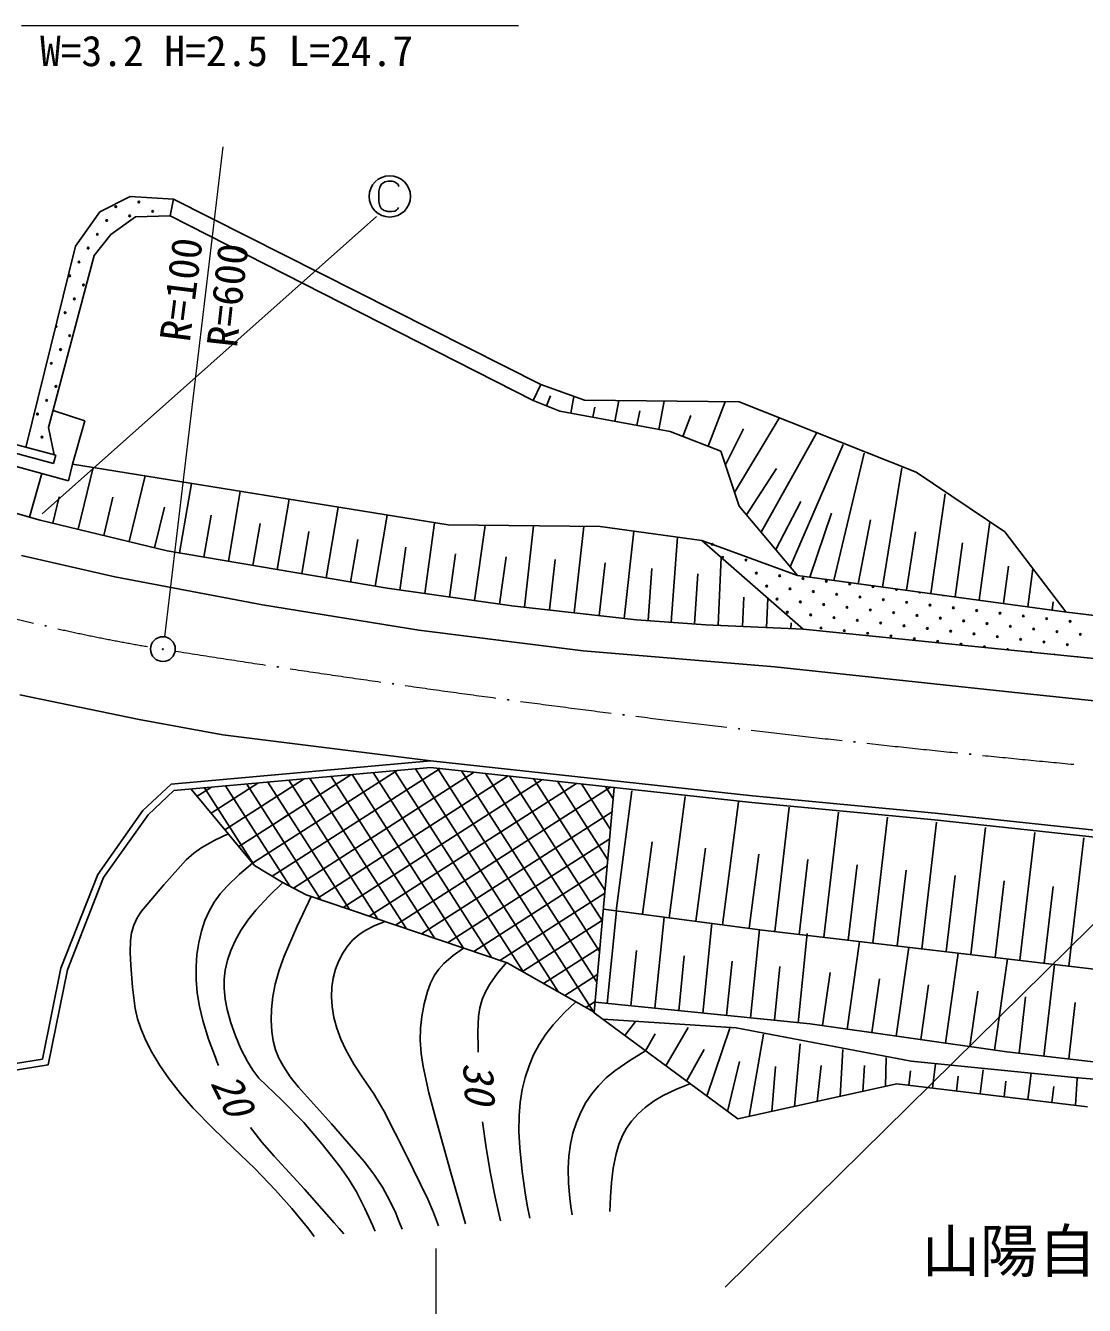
# Model space of a CAD drawing. Units: millimetres, scale not verified. Extents: x 40000 to 680000, y 20000 to 380000.
# Drawn here: x 159625 to 223346, y 244183 to 321177 of the extents above; entities that cross this region are included whole.
import ezdxf
from ezdxf.enums import TextEntityAlignment as Align

# ---------------------------------------------------------------- set-up
doc = ezdxf.new("R2010")
doc.units = ezdxf.units.MM
doc.header["$LTSCALE"] = 1000
doc.linetypes.add('CHAIN', pattern=[18.5, 12, -1.5, 3.5, -1.5])
for name, color, linetype, lineweight in [('M-BGD', 7, 'Continuous', 25), ('M-BMK', 2, 'CHAIN', 13), ('M-BMK-HTXT', 7, 'Continuous', 13), ('M-BMK-SRVR', 3, 'Continuous', 25), ('M-STR-STR1', 1, 'Continuous', 25)]:
    doc.layers.add(name, color=color, linetype=linetype, lineweight=lineweight)
doc.styles.add('ＭＳ ゴシック', font='')
doc.styles.get('ＭＳ ゴシック').set_extended_font_data('MS Gothic')

msp = doc.modelspace()

# ---------------------------------------------------------------- linework, layer by layer
at = {"layer": 'M-BGD'}
for p, q in [((180935, 311458), (180885, 311208)), ((180885, 311208), (180885, 310595)), ((181054, 311633), (180935, 311458)), ((181254, 311770), (181054, 311633)), ((181448, 311808), (181254, 311770)), ((181691, 311808), (181448, 311808)), ((181835, 311770), (181691, 311808)), ((181954, 311702), (181835, 311770)), ((182041, 311614), (181954, 311702)), ((182091, 311495), (182041, 311614)), ((164102, 309981), (165926, 310894)), ((165926, 310894), (168532, 310742)), ((168329, 309728), (168532, 310742)), ((168532, 310742), (168329, 309728)), ((168532, 310742), (190632, 299590)), ((180885, 310595), (180935, 310333)), ((180935, 310333), (181029, 310177)), ((160627, 291799), (180740, 309692)), ((162632, 307903), (164102, 309981)), ((166231, 309677), (164761, 308613)), ((168329, 309728), (166231, 309677)), ((190176, 298627), (168329, 309728)), ((181029, 310177), (181210, 310045)), ((181210, 310045), (181435, 309995)), ((181435, 309995), (181673, 309995)), ((181673, 309995), (181854, 310014)), ((181854, 310014), (181948, 310070)), ((181948, 310070), (182035, 310152)), ((182035, 310152), (182073, 310239)), ((164761, 308613), (163747, 307345)), ((159645, 295803), (162632, 307903)), ((163747, 307345), (161010, 297005)), ((190632, 299590), (190176, 298627)), ((190632, 299590), (193266, 298635)), ((190973, 298306), (191218, 298913)), ((192433, 297861), (192621, 298869)), ((161277, 298015), (163194, 297390)), ((191770, 297984), (190176, 298627)), ((198407, 296748), (191770, 297984)), ((193266, 298635), (202571, 298537)), ((193761, 297613), (193874, 298222)), ((195088, 297366), (195321, 298613)), ((196416, 297119), (196581, 298007)), ((197743, 296872), (198062, 298585)), ((200701, 295869), (201726, 298546)), ((202571, 298537), (213211, 294308)), ((163194, 297390), (162447, 294793)), ((199171, 296455), (199656, 297721)), ((202295, 293088), (204979, 297561)), ((161309, 294841), (154325, 296703)), ((154454, 297187), (161438, 295325)), ((161010, 297005), (161341, 295351)), ((201465, 295577), (198407, 296748)), ((201742, 294747), (202832, 296911)), ((203889, 290696), (207224, 296650)), ((152697, 296413), (162212, 293788)), ((205646, 288614), (208818, 295967)), ((161438, 295325), (161309, 294841)), ((202571, 292258), (201465, 295577)), ((208273, 287796), (210087, 295446)), ((159860, 291613), (160601, 294233)), ((162212, 293788), (162447, 294793)), ((162447, 294793), (185057, 291133)), ((162796, 290876), (163695, 294591)), ((203011, 291737), (204816, 294535)), ((211189, 287400), (212365, 294568)), ((213211, 294308), (218547, 290729)), ((165858, 290136), (166814, 294086)), ((168890, 289454), (169603, 293634)), ((160499, 291432), (155380, 292880)), ((161265, 291247), (161646, 292823)), ((164327, 290506), (164884, 292805)), ((171832, 288953), (172548, 293157)), ((174773, 288452), (175494, 292681)), ((214105, 287003), (214968, 293006)), ((167389, 289765), (167980, 292206)), ((177714, 287950), (178439, 292204)), ((206085, 288093), (202571, 292258)), ((204768, 289655), (206281, 292551)), ((206814, 287994), (208135, 291835)), ((168155, 289580), (160499, 291432)), ((170361, 289204), (170790, 291719)), ((173302, 288702), (173733, 291232)), ((180655, 287449), (181385, 291727)), ((183642, 287008), (184238, 291265)), ((185057, 291133), (194207, 291043)), ((186645, 286588), (187278, 291111)), ((189647, 286189), (190195, 291082)), ((192647, 285853), (193229, 291052)), ((194207, 291043), (200326, 290203)), ((209731, 287598), (210478, 291445)), ((217022, 286607), (217663, 291322)), ((176243, 288201), (176677, 290746)), ((195647, 285517), (196234, 290764)), ((198481, 285283), (198850, 290405)), ((212647, 287202), (213178, 290729)), ((218547, 290729), (222237, 285900)), ((181391, 287323), (168155, 289580)), ((179185, 287699), (179621, 290259)), ((182141, 287218), (182501, 289792)), ((206416, 284863), (200326, 290203)), ((200326, 290203), (206085, 288093)), ((215564, 286805), (216006, 290063)), ((159385, 289303), (165004, 288006)), ((185144, 286798), (185507, 289395)), ((188146, 286378), (188542, 289209)), ((191147, 286021), (191486, 289049)), ((194147, 285685), (194502, 288856)), ((201298, 285099), (201486, 289186)), ((165004, 288006), (173888, 286326)), ((197091, 285383), (197316, 288510)), ((199871, 285183), (200089, 288202)), ((206085, 288093), (222126, 285913)), ((222126, 285913), (206085, 288093)), ((218480, 286409), (218785, 288654)), ((219938, 286211), (220250, 288501)), ((188897, 286273), (181391, 287323)), ((202760, 285032), (202841, 286783)), ((204223, 284964), (204303, 286715)), ((221397, 286012), (221465, 286516)), ((173888, 286326), (183289, 284809)), ((196396, 285433), (188897, 286273)), ((222126, 285913), (238365, 283956)), ((200566, 285133), (196396, 285433)), ((206416, 284863), (200566, 285133)), ((205685, 284897), (205701, 285247)), ((183289, 284809), (193182, 283560)), ((233512, 282127), (206416, 284863)), ((193182, 283560), (204707, 282600)), ((204707, 282600), (219530, 281020)), ((159285, 280921), (166455, 279436)), ((219530, 281020), (240323, 278811)), ((166455, 279436), (171504, 278503)), ((171504, 278503), (184004, 276947)), ((168383, 275537), (184004, 276947)), ((184001, 276545), (168555, 275151)), ((184571, 276483), (174468, 270005)), ((191702, 263031), (183089, 276463)), ((203327, 274442), (184001, 276545)), ((184004, 276947), (203367, 274840)), ((184408, 276501), (193846, 261783)), ((171622, 272798), (176395, 275859)), ((172454, 271792), (179189, 276111)), ((173286, 270786), (181983, 276363)), ((179113, 267999), (174200, 275661)), ((180829, 267419), (175470, 275775)), ((186623, 276260), (175748, 269286)), ((182544, 266838), (176740, 275890)), ((188675, 276036), (177169, 268657)), ((184260, 266257), (178010, 276004)), ((190728, 275813), (178740, 268126)), ((185976, 265677), (179279, 276119)), ((187691, 265096), (180549, 276234)), ((189593, 264226), (181819, 276348)), ((185852, 276344), (194010, 263622)), ((187296, 276187), (194174, 265461)), ((188740, 276029), (194337, 267301)), ((190184, 275872), (194501, 269140)), ((191628, 275715), (194665, 270979)), ((166689, 273960), (168383, 275537)), ((168555, 275151), (166992, 273695)), ((173404, 270644), (169599, 275245)), ((169958, 274810), (170807, 275354)), ((173331, 270731), (170391, 275317)), ((170790, 273804), (173601, 275607)), ((175525, 269405), (171661, 275431)), ((177397, 268580), (172930, 275546)), ((192780, 275590), (180311, 267594)), ((181883, 267062), (194833, 275366)), ((193072, 275558), (194829, 272819)), ((193849, 261815), (195053, 275342)), ((194516, 275401), (194992, 274658)), ((195157, 267925), (196104, 275130)), ((198362, 267504), (199321, 274800)), ((201567, 267082), (202538, 274469)), ((214329, 273390), (203327, 274442)), ((203367, 274840), (214369, 273788)), ((204708, 266680), (205587, 274156)), ((163968, 270112), (166689, 273960)), ((166992, 273695), (164322, 269920)), ((174497, 273102), (175449, 273713)), ((183454, 266530), (194924, 273885)), ((207657, 266333), (208540, 273852)), ((210605, 265987), (211494, 273549)), ((234270, 271260), (214329, 273390)), ((214369, 273788), (234308, 271659)), ((213554, 265640), (214448, 273245)), ((216502, 265293), (217401, 272936)), ((219451, 264947), (220354, 272627)), ((171010, 272172), (170231, 271732)), ((171819, 272560), (171010, 272172)), ((185025, 265998), (194778, 272252)), ((196760, 267715), (197332, 272065)), ((222400, 264600), (223307, 272319)), ((169743, 271385), (169294, 270990)), ((170231, 271732), (169743, 271385)), ((199965, 267293), (200544, 271698)), ((203170, 266872), (203756, 271331)), ((169294, 270990), (167938, 269484)), ((173286, 270786), (172498, 270120)), ((173404, 270644), (175030, 269668)), ((186597, 265466), (194633, 270620)), ((206182, 266506), (206711, 271005)), ((209131, 266160), (209663, 270684)), ((212079, 265813), (212614, 270364)), ((161753, 264480), (163968, 270112)), ((164322, 269920), (162138, 264366)), ((167938, 269484), (166597, 267902)), ((172498, 270120), (171750, 269409)), ((175116, 269622), (174273, 268809)), ((175030, 269668), (176517, 268878)), ((215028, 265467), (215566, 270041)), ((217977, 265120), (218517, 269717)), ((171339, 268940), (170975, 268433)), ((171750, 269409), (171339, 268940)), ((174273, 268809), (173475, 267956)), ((176812, 268778), (175975, 267002)), ((176517, 268878), (188598, 264789)), ((188168, 264935), (194487, 268987)), ((220925, 264774), (221468, 269393)), ((170975, 268433), (170674, 267904)), ((173475, 267956), (173001, 267364)), ((203971, 266766), (194402, 268025)), ((166338, 267495), (166132, 267058)), ((166597, 267902), (166338, 267495)), ((170421, 267334), (170204, 266691)), ((170674, 267904), (170421, 267334)), ((173001, 267364), (172575, 266735)), ((181257, 267274), (180645, 267032)), ((189524, 264265), (194342, 267354)), ((194619, 262344), (195178, 267923)), ((197496, 262055), (198047, 267545)), ((166004, 266602), (165935, 266127)), ((166132, 267058), (166004, 266602)), ((170204, 266691), (170043, 266019)), ((172575, 266735), (172248, 266150)), ((175975, 267002), (175190, 265195)), ((179674, 266477), (179325, 266170)), ((180058, 266735), (179674, 266477)), ((180645, 267032), (180058, 266735)), ((200374, 261767), (200916, 267168)), ((203251, 261478), (203784, 266791)), ((224611, 264340), (203971, 266766)), ((206129, 261190), (206667, 266558)), ((165935, 266127), (165912, 265404)), ((170043, 266019), (169933, 265297)), ((172248, 266150), (171975, 265534)), ((179002, 265801), (178718, 265381)), ((179325, 266170), (179002, 265801)), ((185976, 265677), (185365, 265236)), ((190799, 263543), (194197, 265721)), ((209066, 260802), (209817, 266079)), ((212022, 260381), (212784, 265730)), ((165912, 265404), (165950, 264655)), ((169933, 265297), (169882, 264565)), ((171779, 264952), (171641, 264355)), ((171975, 265534), (171779, 264952)), ((175190, 265195), (174893, 264357)), ((178472, 264910), (178277, 264403)), ((178718, 265381), (178472, 264910)), ((185365, 265236), (184794, 264751)), ((196058, 262200), (196392, 265536)), ((198935, 261911), (199266, 265214)), ((201813, 261623), (202141, 264893)), ((214979, 259960), (215751, 265382)), ((217935, 259539), (218718, 265033)), ((160642, 259000), (161753, 264480)), ((162138, 264366), (160979, 258650)), ((165950, 264655), (166060, 263328)), ((169882, 264565), (169891, 263774)), ((171641, 264355), (171574, 263809)), ((174893, 264357), (174654, 263500)), ((178277, 264403), (178137, 263872)), ((184490, 264417), (184234, 264046)), ((184794, 264751), (184490, 264417)), ((188030, 264171), (187556, 263510)), ((188557, 264803), (188030, 264171)), ((188598, 264789), (193849, 261815)), ((204690, 261334), (205015, 264571)), ((207588, 261012), (208044, 264219)), ((220911, 259179), (221539, 264701)), ((166060, 263328), (166226, 262035)), ((169891, 263774), (169960, 262988)), ((171574, 263809), (171567, 263260)), ((174654, 263500), (174507, 262764)), ((178056, 263324), (178033, 262743)), ((178137, 263872), (178056, 263324)), ((183995, 263577), (183804, 263068)), ((184234, 264046), (183995, 263577)), ((187556, 263510), (187300, 263057)), ((192074, 262820), (194051, 264089)), ((210544, 260591), (211006, 263837)), ((213500, 260170), (213970, 263463)), ((169960, 262988), (170097, 262159)), ((171567, 263260), (171630, 262615)), ((171630, 262615), (171753, 261975)), ((174507, 262764), (174418, 262007)), ((178033, 262743), (178071, 262155)), ((183804, 263068), (183603, 262321)), ((187100, 262583), (186965, 262085)), ((187300, 263057), (187100, 262583)), ((216457, 259749), (216933, 263091)), ((219420, 259348), (219805, 262738)), ((166226, 262035), (166360, 261429)), ((170097, 262159), (170296, 261332)), ((171753, 261975), (171971, 261179)), ((174418, 262007), (174396, 261342)), ((178071, 262155), (178180, 261510)), ((183603, 262321), (183462, 261567)), ((186965, 262085), (186885, 261557)), ((192730, 262449), (192028, 261780)), ((193349, 262098), (193906, 262456)), ((202479, 255398), (193846, 261783)), ((206848, 261118), (193902, 262416)), ((222402, 259009), (222787, 262398)), ((166360, 261429), (166555, 260832)), ((170296, 261332), (170640, 260207)), ((171971, 261179), (172249, 260396)), ((174396, 261342), (174435, 260667)), ((178180, 261510), (178350, 260869)), ((183462, 261567), (183385, 260853)), ((186885, 261557), (186843, 260638)), ((191371, 261071), (190932, 260500)), ((192028, 261780), (191371, 261071)), ((194366, 261398), (202392, 260872)), ((194463, 261327), (194490, 261364)), ((195696, 260414), (196328, 261269)), ((218674, 259433), (206848, 261118)), ((166555, 260832), (166856, 260113)), ((172249, 260396), (172584, 259616)), ((174435, 260667), (174523, 260099)), ((178350, 260869), (178592, 260201)), ((183385, 260853), (183368, 260139)), ((186843, 260638), (186861, 259697)), ((190932, 260500), (190535, 259885)), ((196929, 259502), (197518, 260518)), ((198163, 258590), (199492, 260904)), ((200629, 256766), (202016, 260863)), ((202392, 260872), (212918, 258872)), ((203163, 255548), (204025, 260492)), ((166856, 260113), (167213, 259417)), ((170640, 260207), (171045, 259089)), ((172584, 259616), (172981, 258849)), ((174523, 260099), (174669, 259549)), ((174669, 259549), (174865, 259059)), ((178592, 260201), (178893, 259549)), ((178893, 259549), (179387, 258699)), ((183368, 260139), (183430, 259344)), ((186861, 259697), (186865, 259554)), ((186865, 259554), (186869, 259411)), ((190535, 259885), (190201, 259256)), ((196929, 259502), (195990, 258924)), ((199396, 257678), (200458, 259579)), ((205901, 256150), (206243, 259923)), ((208638, 256751), (208801, 259582)), ((156762, 258370), (160642, 259000)), ((167213, 259417), (167702, 258610)), ((171045, 259089), (171139, 258846)), ((171139, 258846), (171234, 258607)), ((172981, 258849), (173302, 258329)), ((174865, 259059), (175119, 258586)), ((183430, 259344), (183551, 258556)), ((190201, 259256), (189921, 258602)), ((195990, 258924), (195085, 258295)), ((201862, 255854), (202584, 258848)), ((211375, 257353), (211421, 259100)), ((212918, 258872), (222742, 257889)), ((214211, 257247), (214387, 258725)), ((227620, 258416), (218674, 259433)), ((160979, 258650), (156826, 257976)), ((167702, 258610), (168248, 257825)), ((173302, 258329), (173670, 257847)), ((175119, 258586), (175557, 257941)), ((175557, 257941), (176051, 257320)), ((179387, 258699), (179930, 257883)), ((183551, 258556), (183898, 256977)), ((189921, 258602), (189688, 257898)), ((195085, 258295), (194572, 257871)), ((204532, 255849), (204764, 258559)), ((207269, 256450), (207494, 258615)), ((210006, 257052), (210109, 258615)), ((212776, 257418), (212880, 258288)), ((215645, 257076), (215753, 257979)), ((217080, 256904), (217258, 258359)), ((219948, 256562), (220138, 258150)), ((168248, 257825), (168952, 256925)), ((173670, 257847), (175042, 256533)), ((176051, 257320), (178043, 255106)), ((179930, 257883), (180584, 256906)), ((189512, 257178), (189388, 256397)), ((189688, 257898), (189512, 257178)), ((194094, 257396), (193702, 256917)), ((194572, 257871), (194094, 257396)), ((198793, 257194), (198000, 256812)), ((199609, 257521), (198793, 257194)), ((212059, 257503), (202479, 255398)), ((223534, 256135), (212059, 257503)), ((218514, 256733), (218626, 257669)), ((221383, 256391), (221498, 257360)), ((222742, 257889), (248499, 255784)), ((222817, 256220), (222917, 257824)), ((168952, 256925), (169706, 256058)), ((175042, 256533), (176369, 255179)), ((180584, 256906), (181188, 255895)), ((183898, 256977), (184306, 255402)), ((189388, 256397), (189323, 255611)), ((193702, 256917), (193350, 256389)), ((197446, 256480), (196921, 256094)), ((198000, 256812), (197446, 256480)), ((169706, 256058), (170891, 254839)), ((181188, 255895), (182538, 253243)), ((193033, 255802), (192771, 255189)), ((193350, 256389), (193033, 255802)), ((196490, 255708), (196096, 255275)), ((196921, 256094), (196490, 255708)), ((173163, 254881), (173843, 254009)), ((176369, 255179), (177479, 253881)), ((178043, 255106), (179995, 252847)), ((184306, 255402), (185195, 252248)), ((187129, 255224), (187336, 253671)), ((189323, 255611), (189314, 254641)), ((192771, 255189), (192563, 254549)), ((195792, 254854), (195541, 254403)), ((196096, 255275), (195792, 254854)), ((170891, 254839), (172123, 253657)), ((189314, 254641), (189365, 253659)), ((192563, 254549), (192412, 253890)), ((195541, 254403), (195323, 253870)), ((172123, 253657), (173412, 252409)), ((173843, 254009), (174581, 253162)), ((177479, 253881), (178544, 252542)), ((187336, 253671), (187605, 252113)), ((189365, 253659), (189512, 252234)), ((192412, 253890), (192313, 253165)), ((195323, 253870), (195157, 253302)), ((174581, 253162), (176416, 251173)), ((178544, 252542), (179063, 251798)), ((179995, 252847), (180576, 252083)), ((182538, 253243), (183835, 250565)), ((192313, 253165), (192273, 252424)), ((195157, 253302), (194993, 252448)), ((173412, 252409), (174663, 251114)), ((179063, 251798), (179530, 251024)), ((180576, 252083), (181104, 251287)), ((185195, 252248), (186106, 249098)), ((187605, 252113), (187893, 250693)), ((189512, 252234), (189719, 250819)), ((192273, 252424), (192293, 251528)), ((194993, 252448), (194887, 251585)), ((174663, 251114), (175646, 250008)), ((176416, 251173), (178203, 249148)), ((179530, 251024), (180049, 250014)), ((181104, 251287), (181528, 250520)), ((192293, 251528), (192375, 250625)), ((194887, 251585), (194820, 250705)), ((181528, 250520), (181899, 249725)), ((183835, 250565), (184165, 249772)), ((187893, 250693), (188214, 249275)), ((189719, 250819), (189839, 250120)), ((192375, 250625), (192439, 250132)), ((194820, 250705), (194781, 249827)), ((175646, 250008), (176581, 248867)), ((180049, 250014), (180516, 248973)), ((181899, 249725), (182096, 249254)), ((184165, 249772), (184479, 248961)), ((189839, 250120), (189968, 249423)), ((192439, 250132), (192515, 249637)), ((176581, 248867), (176790, 248600)), ((178203, 249148), (178489, 248815)), ((178489, 248815), (178774, 248482)), ((180516, 248973), (180587, 248807)), ((180587, 248807), (180657, 248640)), ((182096, 249254), (182282, 248777)), ((176790, 248600), (176998, 248333))]:
    msp.add_line(p, q, dxfattribs=at)
for centre, radius in [((181541, 310902), 1244), ((165055, 310284), 49.8), ((166442, 310562), 49.8), ((165887, 309730), 49.8), ((167274, 310007), 49.8), ((164500, 309452), 49.8), ((163946, 308620), 49.8), ((163391, 307788), 49.8), ((162836, 306956), 49.8), ((162282, 306124), 49.8), ((163114, 305569), 49.8), ((162559, 304737), 49.8), ((162004, 303905), 49.8), ((162282, 302519), 49.8), ((161727, 301687), 49.8), ((161172, 300854), 49.8), ((161450, 299468), 49.8), ((160895, 298636), 49.8), ((160340, 297804), 49.8), ((160617, 296417), 49.8), ((200954, 289970), 49.8), ((201575, 289186), 49.8), ((202980, 289023), 49.8), ((203601, 288239), 49.8), ((205006, 288076), 49.8), ((206410, 287913), 49.8), ((204222, 287455), 49.8), ((205626, 287292), 49.8), ((207815, 287749), 49.8), ((209220, 287586), 49.8), ((210625, 287423), 49.8), ((204843, 286671), 49.8), ((206247, 286508), 49.8), ((207031, 287129), 49.8), ((208436, 286965), 49.8), ((209841, 286802), 49.8), ((211246, 286639), 49.8), ((212650, 286476), 49.8), ((205463, 285887), 49.8), ((206868, 285724), 49.8), ((207652, 286345), 49.8), ((209057, 286181), 49.8), ((210462, 286018), 49.8), ((211866, 285855), 49.8), ((213271, 285692), 49.8), ((214055, 286313), 49.8), ((215460, 286150), 49.8), ((216865, 285987), 49.8), ((218269, 285824), 49.8), ((219674, 285661), 49.8), ((207489, 284940), 49.8), ((208273, 285561), 49.8), ((209678, 285398), 49.8), ((211082, 285234), 49.8), ((212487, 285071), 49.8), ((213892, 284908), 49.8), ((214676, 285529), 49.8), ((216081, 285366), 49.8), ((217485, 285203), 49.8), ((218890, 285040), 49.8), ((220295, 284876), 49.8), ((221079, 285497), 49.8), ((222484, 285334), 49.8), ((208894, 284777), 49.8), ((210298, 284614), 49.8), ((211703, 284450), 49.8), ((213108, 284287), 49.8), ((214513, 284124), 49.8), ((215297, 284745), 49.8), ((216702, 284582), 49.8), ((218106, 284419), 49.8), ((219511, 284256), 49.8), ((220916, 284093), 49.8), ((221700, 284713), 49.8), ((223105, 284550), 49.8), ((167887, 283665), 22.5), ((215918, 283961), 49.8), ((222321, 283929), 49.8)]:
    msp.add_circle(centre, radius, dxfattribs=at)
for centre, radius, start, end in [((161450, 303073), 49.8, 244.75803, 87.50822), ((212030, 287260), 49.8, 141.75211, 22.76944), ((213434, 287097), 49.8, 174.88583, 349.63574), ((214839, 286934), 49.8, 209.07826, 315.44331), ((184447, 386186), 103849, 256.82478, 256.88809), ((206084, 285103), 49.8, 9.39779, 88.11069), ((217322, 283798), 49.8, 307.34186, 221.12492), ((218727, 283635), 49.8, 336.4812, 191.98557), ((220132, 283472), 49.8, 1.1405, 167.32629), ((221537, 283309), 49.8, 27.2868, 141.17999), ((304479, 1144125), 871234, 261.43678, 261.44434), ((222941, 283146), 49.8, 70.30115, 98.16565), ((304479, 1144125), 871234, 261.89714, 261.90468), ((304479, 1144125), 871234, 262.35748, 262.36504), ((304479, 1144125), 871234, 262.81783, 262.82538), ((304479, 1144125), 871234, 263.27818, 263.28572), ((304479, 1144125), 871234, 263.73853, 263.74606), ((304479, 1144125), 871234, 264.19887, 264.20642)]:
    msp.add_arc(centre, radius, start, end, dxfattribs=at)
at = {"layer": 'M-BMK'}
for centre, radius, start, end in [((184447, 386186), 103849, 253.40591, 256.4449), ((184447, 386186), 103849, 257.26796, 260.30695), ((304479, 1144125), 871234, 261.02927, 261.39151), ((304479, 1144125), 871234, 261.48961, 261.85185), ((304479, 1144125), 871234, 261.94997, 262.31219), ((304479, 1144125), 871234, 262.41031, 262.77255), ((304479, 1144125), 871234, 262.87067, 263.23289), ((304479, 1144125), 871234, 263.33101, 263.69325), ((304479, 1144125), 871234, 263.79135, 264.15359), ((304479, 1144125), 871234, 264.25169, 264.61394)]:
    msp.add_arc(centre, radius, start, end, dxfattribs=at)
at = {"layer": 'M-BMK-HTXT'}
for p, q in [((159375, 321177), (189289, 321177)), ((171491, 313877), (167976, 284410)), ((184321, 247615), (184321, 234374))]:
    msp.add_line(p, q, dxfattribs=at)
at = {"layer": 'M-BMK-SRVR'}
msp.add_circle((167887, 283665), 746, dxfattribs=at)
at = {"layer": 'M-STR-STR1'}
msp.add_line((263000, 305656), (201735, 245280), dxfattribs=at)

# ---------------------------------------------------------------- texts
at = {"layer": 'M-BGD', "style": 'ＭＳ ゴシック'}
for s, rotation, p in [('R=100', 82.8, (170049, 302023)), ('R=600', 83.6, (172888, 301696))]:
    msp.add_text(s, height=1833, rotation=rotation, dxfattribs=at).set_placement(p, align=Align.BOTTOM_LEFT)
at = {"layer": 'M-BGD', "style": 'ＭＳ ゴシック', "oblique": 15}
for s, rotation, p in [('30', 273.3, (185394, 258739)), ('20', 296.4, (170225, 257326))]:
    msp.add_text(s, height=1833, rotation=rotation, dxfattribs=at).set_placement(p, align=Align.BOTTOM_LEFT)
at = {"layer": 'M-BGD', "style": 'ＭＳ ゴシック'}
msp.add_text('山陽自動車道', height=2566, dxfattribs=at).set_placement((213556, 245408), align=Align.BOTTOM_LEFT)
at = {"layer": 'M-BMK-HTXT', "style": 'ＭＳ ゴシック'}
msp.add_text('W=3.2 H=2.5 L=24.7', height=1833, dxfattribs=at).set_placement((160496, 318187), align=Align.BOTTOM_LEFT)

doc.saveas('drawing.dxf')
